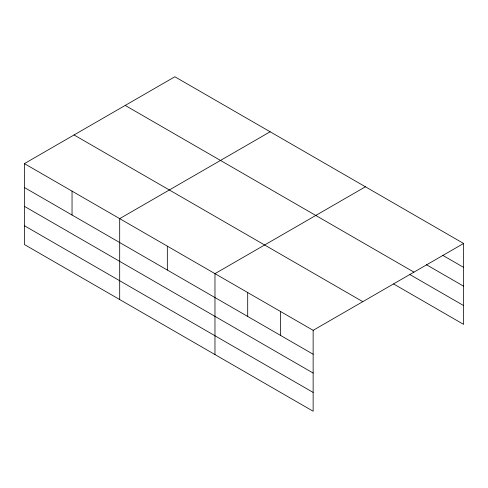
<?xml version="1.0" encoding="UTF-8"?>
<svg xmlns="http://www.w3.org/2000/svg" width="488" height="488" viewBox="0 0 488 488"><rect width="100%" height="100%" fill="white"/><g stroke="black" fill="none" stroke-linecap="round" stroke-linejoin="round"><path stroke-width="0.73" d="M24.4 163.626L313.144 330.333L313.144 411.238L24.4 244.531L24.4 163.626L174.856 76.762L463.6 243.469L463.6 324.374L393.572 283.943M270.139 131.772L119.688 218.642L119.688 299.547M365.427 186.788L214.97 273.652L214.97 354.556M313.144 330.333L463.6 243.469M442.659 255.279L463.6 267.369M426.292 264.642L463.6 286.181M125.203 105.426L413.952 272.133M409.932 274.579L463.6 305.561M74.048 134.963L362.798 301.663M24.4 187.526L313.144 354.233M24.4 206.339L313.144 373.045M24.4 225.724L313.144 392.425M280.417 311.435L280.417 335.341M247.697 292.544L247.697 316.45M167.329 246.147L167.329 270.047M72.041 191.131L72.041 215.037"/></g></svg>
